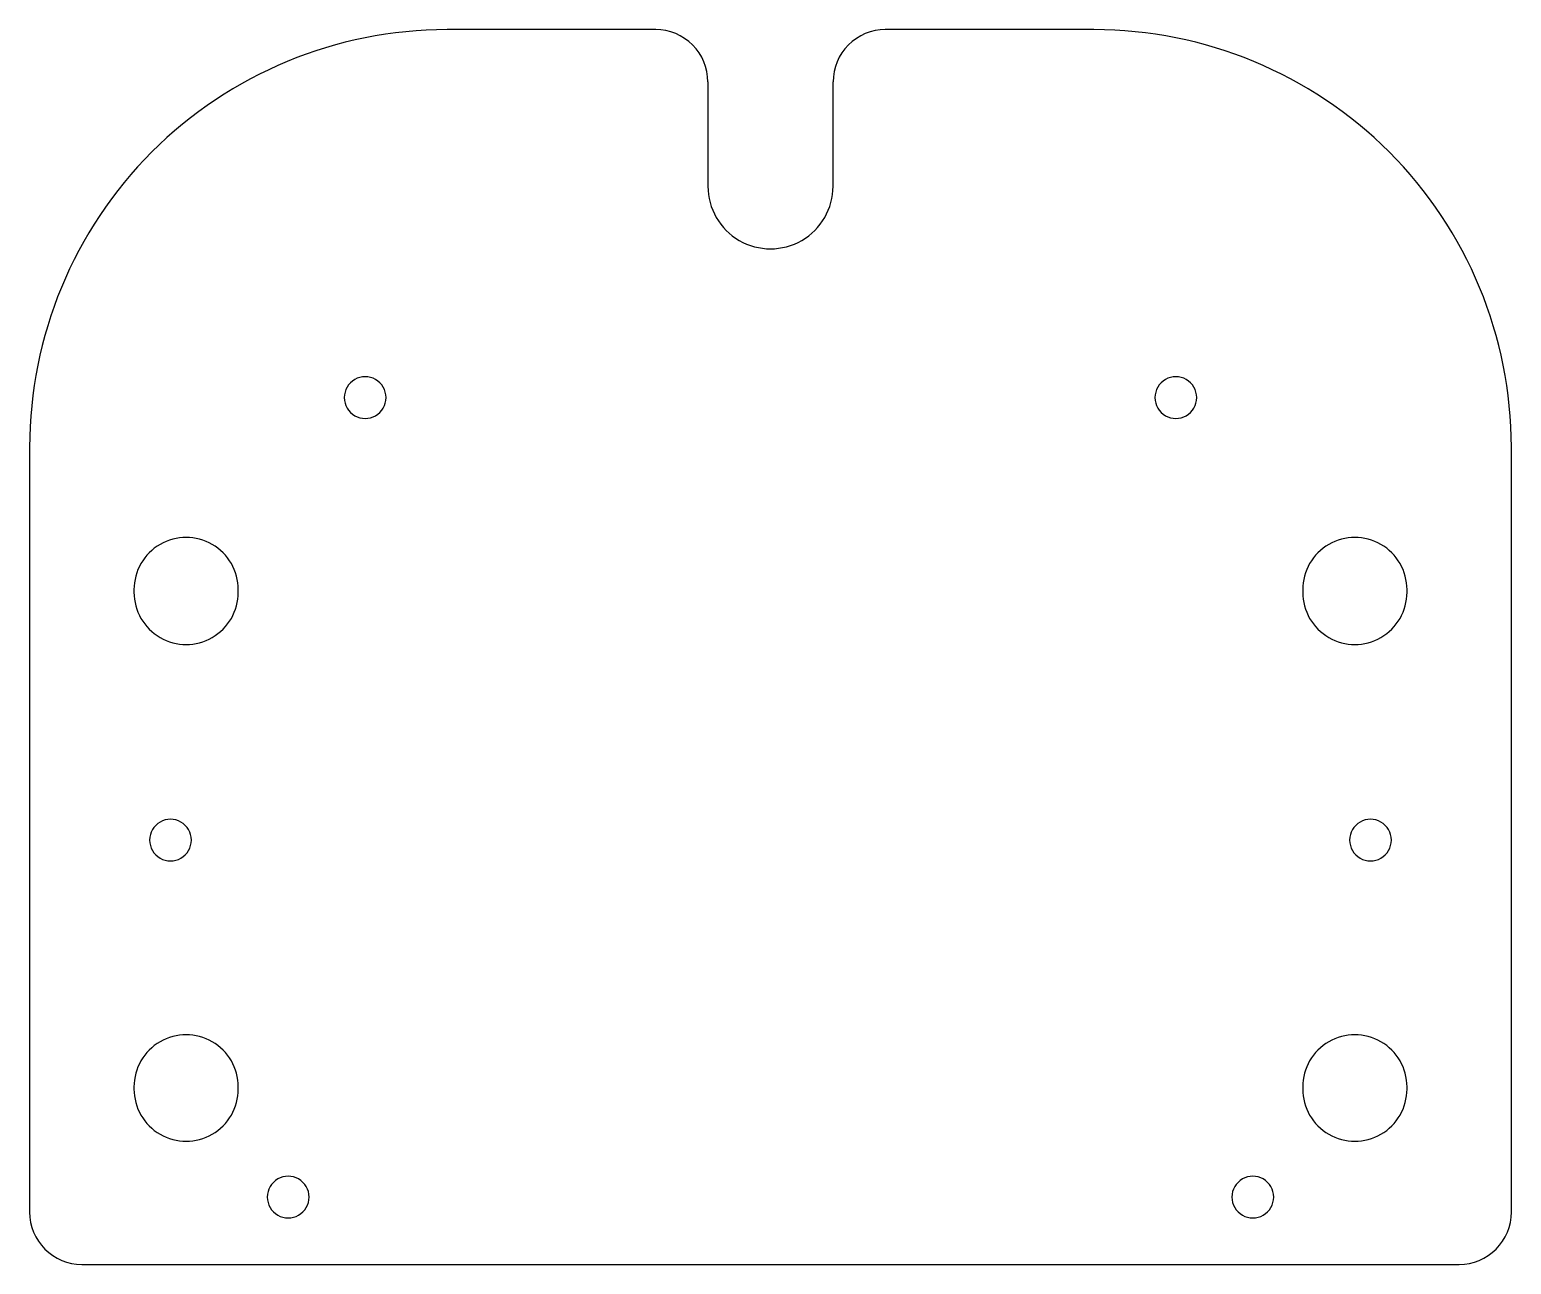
# Model space of a CAD drawing. Extents: x -71 to 71, y -41 to 78.
import ezdxf

# ---------------------------------------------------------------- set-up
doc = ezdxf.new("R2010")
doc.units = 0
doc.layers.get('0').update_dxf_attribs({"linetype": 'CONTINUOUS'})

msp = doc.modelspace()

# ---------------------------------------------------------------- linework, layer by layer
at = {"color": 7}
for points in [[(-11, 77.65), (-31, 77.65)], [(31, 77.65), (11, 77.65)], [(-6, 72.65), (-6, 62.65)], [(6, 62.65), (6, 72.65)], [(-36.846437, 42.393447), (-36.846437, 42.393447)], [(40.846437, 42.393447), (40.846437, 42.393447)], [(-71, 37.65), (-71, -35.65)], [(71, -35.65), (71, 37.65)], [(-61, 23.995), (-61, 23.745)], [(-51, 23.745), (-51, 23.995)], [(51, 23.995), (51, 23.745)], [(61, 23.745), (61, 23.995)], [(-55.5, 0), (-55.5, 0)], [(59.5, 0), (59.5, 0)], [(-61, -23.65), (-61, -23.85)], [(-51, -23.85), (-51, -23.65)], [(51, -23.65), (51, -23.85)], [(61, -23.85), (61, -23.65)], [(-44.221769, -34.20231), (-44.221769, -34.20231)], [(48.22177, -34.20231), (48.22177, -34.20231)], [(-66, -40.65), (66, -40.65)]]:
    msp.add_lwpolyline(points, dxfattribs=at)
for points in [[(-31, 77.65), (-41.60866, 77.65), (-51.782816, 73.435727), (-59.284271, 65.934271)], [(-7.464466, 76.185534), (-8.402148, 77.123216), (-9.673918, 77.65), (-11, 77.65)], [(11, 77.65), (9.673918, 77.65), (8.402148, 77.123216), (7.464466, 76.185534)], [(59.284271, 65.934271), (51.782816, 73.435727), (41.60866, 77.65), (31, 77.65)], [(-6, 72.65), (-6, 73.976082), (-6.526784, 75.247852), (-7.464466, 76.185534)], [(7.464466, 76.185534), (6.526784, 75.247852), (6, 73.976082), (6, 72.65)], [(-59.284271, 65.934271), (-66.785726, 58.432816), (-71, 48.25866), (-71, 37.65)], [(71, 37.65), (71, 48.25866), (66.785726, 58.432816), (59.284271, 65.934271)], [(-6, 62.65), (-6, 60.506406), (-4.856407, 58.525644), (-3, 57.453847)], [(3, 57.453847), (4.856407, 58.525644), (6, 60.506406), (6, 62.65)], [(-3, 57.453847), (-1.143594, 56.382051), (1.143594, 56.382051), (3, 57.453847)], [(-39.846437, 44.125498), (-40.465239, 43.768232), (-40.846437, 43.107978), (-40.846437, 42.393447)], [(-37.846437, 44.125498), (-38.465239, 44.482763), (-39.227635, 44.482763), (-39.846437, 44.125498)], [(-36.846437, 42.393447), (-36.846437, 43.107978), (-37.227635, 43.768232), (-37.846437, 44.125498)], [(37.846437, 44.125498), (37.227635, 43.768232), (36.846437, 43.107978), (36.846437, 42.393447)], [(39.846437, 44.125498), (39.227635, 44.482763), (38.465239, 44.482763), (37.846437, 44.125498)], [(40.846437, 42.393447), (40.846437, 43.107978), (40.465239, 43.768232), (39.846437, 44.125498)], [(-40.846437, 42.393447), (-40.846437, 41.678916), (-40.465239, 41.018662), (-39.846437, 40.661396)], [(-37.846437, 40.661396), (-37.227635, 41.018662), (-36.846437, 41.678916), (-36.846437, 42.393447)], [(36.846437, 42.393447), (36.846437, 41.678916), (37.227635, 41.018662), (37.846437, 40.661396)], [(39.846437, 40.661396), (40.465239, 41.018662), (40.846437, 41.678916), (40.846437, 42.393447)], [(-39.846437, 40.661396), (-39.227635, 40.304131), (-38.465239, 40.304131), (-37.846437, 40.661396)], [(37.846437, 40.661396), (38.465239, 40.304131), (39.227635, 40.304131), (39.846437, 40.661396)], [(-53.5, 28.325127), (-55.047005, 29.218291), (-56.952994, 29.218291), (-58.5, 28.325127)], [(58.5, 28.325127), (56.952994, 29.218291), (55.047005, 29.218291), (53.5, 28.325127)], [(-58.5, 28.325127), (-60.047005, 27.431963), (-61, 25.781328), (-61, 23.995)], [(-51, 23.995), (-51, 25.781328), (-51.952995, 27.431963), (-53.5, 28.325127)], [(53.5, 28.325127), (51.952995, 27.431963), (51, 25.781328), (51, 23.995)], [(61, 23.995), (61, 25.781328), (60.047005, 27.431963), (58.5, 28.325127)], [(-61, 23.745), (-61, 21.958672), (-60.047005, 20.308037), (-58.5, 19.414873)], [(-53.5, 19.414873), (-51.952995, 20.308037), (-51, 21.958672), (-51, 23.745)], [(51, 23.745), (51, 21.958672), (51.952995, 20.308037), (53.5, 19.414873)], [(58.5, 19.414873), (60.047005, 20.308037), (61, 21.958672), (61, 23.745)], [(-58.5, 19.414873), (-56.952994, 18.521709), (-55.047005, 18.521709), (-53.5, 19.414873)], [(53.5, 19.414873), (55.047005, 18.521709), (56.952994, 18.521709), (58.5, 19.414873)], [(-58.5, 1.732051), (-59.118802, 1.374785), (-59.5, 0.714531), (-59.5, 0)], [(-56.5, 1.732051), (-57.118802, 2.089316), (-57.881198, 2.089316), (-58.5, 1.732051)], [(-55.5, 0), (-55.5, 0.714531), (-55.881198, 1.374785), (-56.5, 1.732051)], [(56.5, 1.732051), (55.881198, 1.374785), (55.5, 0.714531), (55.5, 0)], [(58.5, 1.732051), (57.881198, 2.089316), (57.118802, 2.089316), (56.5, 1.732051)], [(59.5, 0), (59.5, 0.714531), (59.118802, 1.374785), (58.5, 1.732051)], [(-59.5, 0), (-59.5, -0.714531), (-59.118802, -1.374785), (-58.5, -1.732051)], [(-56.5, -1.732051), (-55.881198, -1.374785), (-55.5, -0.714531), (-55.5, 0)], [(55.5, 0), (55.5, -0.714531), (55.881198, -1.374785), (56.5, -1.732051)], [(58.5, -1.732051), (59.118802, -1.374785), (59.5, -0.714531), (59.5, 0)], [(-58.5, -1.732051), (-57.881198, -2.089316), (-57.118802, -2.089316), (-56.5, -1.732051)], [(56.5, -1.732051), (57.118802, -2.089316), (57.881198, -2.089316), (58.5, -1.732051)], [(-53.5, -19.319873), (-55.047005, -18.426709), (-56.952994, -18.426709), (-58.5, -19.319873)], [(58.5, -19.319873), (56.952994, -18.426709), (55.047005, -18.426709), (53.5, -19.319873)], [(-58.5, -19.319873), (-60.047005, -20.213037), (-61, -21.863672), (-61, -23.65)], [(-51, -23.65), (-51, -21.863672), (-51.952995, -20.213037), (-53.5, -19.319873)], [(53.5, -19.319873), (51.952995, -20.213037), (51, -21.863672), (51, -23.65)], [(61, -23.65), (61, -21.863672), (60.047005, -20.213037), (58.5, -19.319873)], [(-61, -23.85), (-61, -25.636328), (-60.047005, -27.286963), (-58.5, -28.180127)], [(-53.5, -28.180127), (-51.952995, -27.286963), (-51, -25.636328), (-51, -23.85)], [(51, -23.85), (51, -25.636328), (51.952995, -27.286963), (53.5, -28.180127)], [(58.5, -28.180127), (60.047005, -27.286963), (61, -25.636328), (61, -23.85)], [(-58.5, -28.180127), (-56.952994, -29.073291), (-55.047005, -29.073291), (-53.5, -28.180127)], [(53.5, -28.180127), (55.047005, -29.073291), (56.952994, -29.073291), (58.5, -28.180127)], [(-47.221769, -32.470259), (-47.840572, -32.827525), (-48.221769, -33.487779), (-48.221769, -34.20231)], [(-45.22177, -32.470259), (-45.840572, -32.112994), (-46.602967, -32.112994), (-47.221769, -32.470259)], [(-44.22177, -34.20231), (-44.22177, -33.487779), (-44.602967, -32.827525), (-45.22177, -32.470259)], [(45.22177, -32.470259), (44.602967, -32.827525), (44.22177, -33.487779), (44.22177, -34.20231)], [(47.221769, -32.470259), (46.602967, -32.112994), (45.840572, -32.112994), (45.22177, -32.470259)], [(48.221769, -34.20231), (48.221769, -33.487779), (47.840572, -32.827525), (47.221769, -32.470259)], [(-48.221769, -34.20231), (-48.221769, -34.916841), (-47.840572, -35.577095), (-47.221769, -35.934361)], [(-45.221769, -35.934361), (-44.602967, -35.577095), (-44.221769, -34.916841), (-44.221769, -34.20231)], [(44.22177, -34.20231), (44.22177, -34.916841), (44.602967, -35.577095), (45.22177, -35.934361)], [(47.22177, -35.934361), (47.840572, -35.577095), (48.22177, -34.916841), (48.22177, -34.20231)], [(-71, -35.65), (-71, -36.976082), (-70.473216, -38.247852), (-69.535534, -39.185534)], [(-47.221769, -35.934361), (-46.602967, -36.291627), (-45.840572, -36.291627), (-45.221769, -35.934361)], [(45.22177, -35.934361), (45.840572, -36.291627), (46.602967, -36.291627), (47.22177, -35.934361)], [(69.535534, -39.185534), (70.473216, -38.247852), (71, -36.976082), (71, -35.65)], [(-69.535534, -39.185534), (-68.597852, -40.123216), (-67.326083, -40.65), (-66, -40.65)], [(66, -40.65), (67.326083, -40.65), (68.597852, -40.123216), (69.535534, -39.185534)]]:
    msp.add_open_spline(points, degree=3, dxfattribs=at)

doc.saveas('drawing.dxf')
